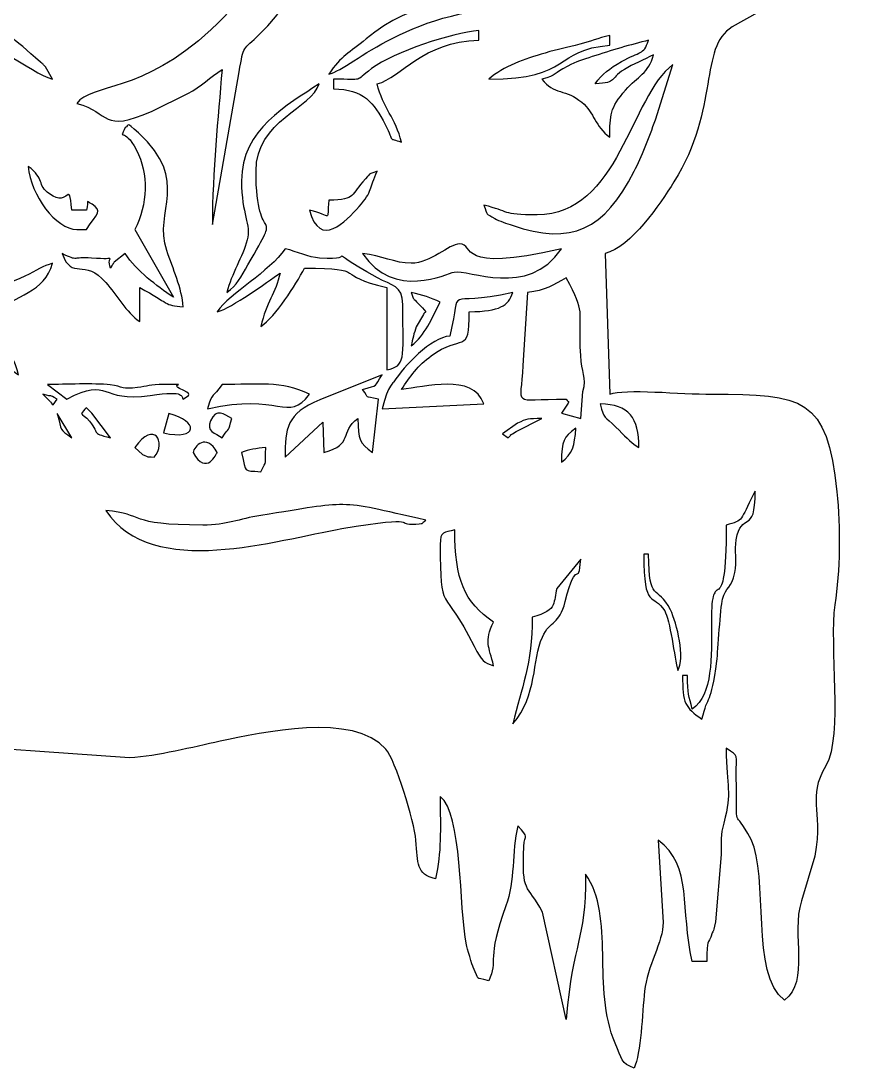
# Model space of a CAD drawing. Header units: centimetres. Extents: x 2 to 128, y -104 to 2.
# Drawn here: x 82.638 to 86.576, y -104.392 to -99.461 of the extents above; entities that cross this region are included whole.
import ezdxf

# ---------------------------------------------------------------- set-up
doc = ezdxf.new("R2010")
doc.units = ezdxf.units.CM
doc.header["$MEASUREMENT"] = 0
doc.layers.add('layer 1', color=7, linetype='Continuous')

msp = doc.modelspace()

# ---------------------------------------------------------------- linework, layer by layer
at = {"layer": 'layer 1', "color": 250}
for points, knots in [([(85.98791, -99.48922), (85.98791, -99.48922), (86.49952, -99.20174), (86.49952, -99.20174), (86.49952, -99.20174), (86.57106, -99.15662), (86.55509, -99.17598), (86.57596, -99.11835), (86.57596, -99.11835), (86.45661, -99.03843), (86.18437, -99.07093), (86.14216, -98.91287), (86.14216, -98.91287), (85.92903, -98.96979), (85.84603, -99.34667), (85.43441, -99.34667), (85.43441, -99.34667), (85.43441, -99.23681), (85.46475, -99.01366), (85.47703, -98.90924), (85.47703, -98.90924), (85.49766, -98.73384), (85.41894, -98.45159), (85.5029, -98.31927), (85.5029, -98.31927), (85.5029, -98.44089), (85.47755, -98.44988), (85.54856, -98.50192), (85.54856, -98.50192), (85.55588, -98.41393), (85.57139, -98.4283), (85.57139, -98.31927), (85.57139, -98.31927), (85.66278, -98.38623), (85.59186, -98.48409), (85.61827, -98.61302), (85.61827, -98.61302), (85.63565, -98.69785), (85.63988, -98.70954), (85.63988, -98.82155), (85.63988, -98.82155), (85.63988, -98.82155), (85.68555, -98.82155), (85.68555, -98.82155), (85.68555, -98.82155), (85.69226, -98.74083), (85.69384, -98.76782), (85.6953, -98.6979), (85.6953, -98.6979), (85.69663, -98.63381), (85.69804, -98.64222), (85.70573, -98.56932), (85.70573, -98.56932), (85.717, -98.4625), (85.7384, -98.39131), (85.7484, -98.31363), (85.7484, -98.31363), (85.75572, -98.25688), (85.74902, -98.21133), (85.75449, -98.1599), (85.75449, -98.1599), (85.76764, -98.03624), (85.85958, -97.94476), (85.83001, -97.81113), (85.83001, -97.81113), (85.7865, -97.61447), (85.2007, -97.24321), (85.00621, -97.10363), (85.00621, -97.10363), (84.83155, -96.9783), (84.98321, -96.94154), (84.55763, -96.6618), (84.55763, -96.6618), (84.32651, -96.50989), (84.42791, -96.479), (84.28698, -96.31601), (84.28698, -96.31601), (84.19817, -96.21328), (84.0493, -96.14976), (83.97322, -96.03616), (83.97322, -96.03616), (84.02595, -95.83869), (84.13304, -95.88828), (84.13304, -95.62521), (84.13304, -95.62521), (84.26351, -95.5626), (84.38987, -95.50368), (84.50392, -95.40247), (84.50392, -95.40247), (84.92888, -95.02534), (84.67725, -94.92573), (85.14093, -94.87497), (85.14093, -94.87497), (85.32171, -94.85517), (85.49983, -94.89461), (85.68555, -94.89461), (85.68555, -94.89461), (85.81194, -94.89461), (85.6465, -94.69381), (85.54881, -94.64316), (85.54881, -94.64316), (85.4211, -94.57696), (85.402, -94.5472), (85.36592, -94.39233), (85.36592, -94.39233), (84.83377, -94.5163), (85.03988, -94.68645), (84.22903, -94.47898), (84.22903, -94.47898), (83.90777, -94.39677), (83.0755, -94.35725), (82.81453, -94.67198), (82.81453, -94.67198), (82.73664, -94.76592), (82.74034, -94.82355), (82.74034, -94.98593), (82.74034, -94.98593), (82.68635, -95.0145), (82.59333, -95.08551), (82.55867, -95.09974), (82.55867, -95.09974), (82.46587, -95.13786), (82.27104, -94.95877), (81.86683, -95.32247), (81.86683, -95.32247), (81.79155, -95.39019), (81.74731, -95.41907), (81.67293, -95.49386), (81.67293, -95.49386), (81.59622, -95.57102), (81.57047, -95.60354), (81.50073, -95.68696), (81.50073, -95.68696), (81.31291, -95.91166), (81.06291, -95.97883), (80.89672, -96.17884), (80.89672, -96.17884), (80.83136, -96.2575), (80.82254, -96.30854), (80.82254, -96.44712), (80.82254, -96.44712), (80.66792, -96.48314), (80.47905, -96.62552), (80.35931, -96.71448), (80.35931, -96.71448), (80.17166, -96.85388), (80.01062, -96.99513), (80.06912, -97.2462), (80.06912, -97.2462), (79.91407, -97.32824), (79.78014, -97.5127), (79.63193, -97.63093), (79.63193, -97.63093), (79.41054, -97.80754), (78.99778, -98.22319), (79.28743, -98.50735), (79.28743, -98.50735), (79.3788, -98.59698), (79.35831, -98.67507), (79.41424, -98.79149), (79.41424, -98.79149), (79.54849, -99.07094), (79.47554, -99.11266), (79.544, -99.25534), (79.544, -99.25534), (79.64705, -99.18633), (79.60253, -99.20296), (79.61648, -99.05384), (79.61648, -99.05384), (79.62343, -98.97955), (79.65157, -98.90073), (79.65816, -98.82155), (79.65816, -98.82155), (79.65816, -98.82155), (79.70381, -98.98136), (79.70381, -98.98136), (79.70381, -98.98136), (79.83835, -98.97017), (79.79124, -98.83635), (79.86364, -98.75305), (79.86364, -98.75305), (79.86364, -98.83637), (79.86072, -98.8984), (79.89015, -98.95485), (79.89015, -98.95485), (79.94825, -99.06627), (79.92223, -98.93074), (79.96918, -99.10414), (79.96918, -99.10414), (79.98365, -99.15757), (79.97555, -99.14606), (79.9951, -99.19237), (79.9951, -99.19237), (80.03323, -99.28265), (80.03091, -99.37044), (80.09194, -99.41516), (80.09194, -99.41516), (80.17013, -99.35788), (80.124, -99.40258), (80.14222, -99.28278), (80.14222, -99.28278), (80.16951, -99.1033), (80.2061, -98.99618), (80.2061, -98.79871), (80.2061, -98.79871), (80.2061, -98.79871), (80.22893, -98.79871), (80.22893, -98.79871), (80.22893, -98.79871), (80.22893, -99.21406), (80.27349, -99.59817), (80.27381, -100.00954), (80.27381, -100.00954), (80.27392, -100.14675), (80.29674, -100.17502), (80.29833, -100.30466), (80.29833, -100.30466), (80.29958, -100.40591), (80.29044, -100.52509), (80.29863, -100.624), (80.29863, -100.624), (80.31067, -100.76951), (80.31315, -101.06747), (80.34308, -101.19598), (80.34308, -101.19598), (80.05808, -101.19598), (79.6401, -101.14377), (79.44667, -101.25847), (79.44667, -101.25847), (78.94917, -101.55349), (79.28448, -102.64767), (79.246, -103.11259), (79.246, -103.11259), (79.18458, -103.8547), (79.25107, -103.54642), (79.30661, -103.94479), (79.30661, -103.94479), (79.31826, -104.02838), (79.33702, -104.14228), (79.33852, -104.20967), (79.33852, -104.20967), (79.33852, -104.20967), (79.38419, -104.20967), (79.38419, -104.20967), (79.38419, -104.20967), (79.3916, -104.12061), (79.40821, -104.102), (79.40765, -103.982), (79.40765, -103.982), (79.40642, -103.71451), (79.47291, -103.5045), (79.47551, -103.38776), (79.47551, -103.38776), (79.47551, -103.38776), (79.49306, -103.41586), (79.49306, -103.41586), (79.49306, -103.41586), (79.54454, -103.50491), (79.53389, -103.56343), (79.61249, -103.61607), (79.61249, -103.61607), (79.65508, -103.52731), (79.62049, -103.43259), (79.66089, -103.32199), (79.66089, -103.32199), (79.66089, -103.32199), (79.74498, -103.11827), (79.74498, -103.11827), (79.74498, -103.11827), (79.7466, -103.12399), (79.74814, -103.13033), (79.74966, -103.13643), (79.74966, -103.13643), (79.74966, -103.13643), (79.77307, -103.36417), (79.77307, -103.36417), (79.77307, -103.36417), (79.77235, -103.76453), (79.82159, -103.65176), (79.87717, -103.92216), (79.87717, -103.92216), (79.90551, -104.06001), (79.85231, -104.0888), (79.95496, -104.16401), (79.95496, -104.16401), (80.02758, -104.02678), (79.97347, -103.98489), (80.03083, -103.85176), (80.03083, -103.85176), (80.15387, -103.56618), (80.04654, -103.23775), (80.18965, -102.93752), (80.18965, -102.93752), (80.1912, -102.93427), (80.19666, -102.93074), (80.19781, -102.92283), (80.19781, -102.92283), (80.19895, -102.91497), (80.20292, -102.91289), (80.2061, -102.90831), (80.2061, -102.90831), (80.2061, -103.00769), (80.19181, -103.00479), (80.19681, -103.07981), (80.19681, -103.07981), (80.20158, -103.15148), (80.21177, -103.20758), (80.22532, -103.25433), (80.22532, -103.25433), (80.25406, -103.35346), (80.26298, -103.49725), (80.36592, -103.52474), (80.36592, -103.52474), (80.39451, -103.40197), (80.37111, -103.32327), (80.39115, -103.20751), (80.39115, -103.20751), (80.40752, -103.11287), (80.46863, -103.1026), (80.47872, -102.95261), (80.47872, -102.95261), (80.48898, -102.80004), (80.48263, -102.78415), (80.56479, -102.69622), (80.56479, -102.69622), (80.61137, -102.64637), (80.68998, -102.58867), (80.77688, -102.58867), (80.77688, -102.58867), (81.17535, -102.58867), (81.11254, -102.96832), (81.17246, -103.10633), (81.17246, -103.10633), (81.24002, -103.26192), (81.25465, -103.58994), (81.26303, -103.75301), (81.26303, -103.75301), (81.26455, -103.78232), (81.27062, -103.82783), (81.27986, -103.86544), (81.27986, -103.86544), (81.30373, -103.96251), (81.33579, -103.98129), (81.34648, -104.0967), (81.34648, -104.0967), (81.35686, -104.20887), (81.37048, -104.26114), (81.37048, -104.36949), (81.37048, -104.36949), (81.37048, -104.36949), (81.41614, -104.36949), (81.41614, -104.36949), (81.41614, -104.36949), (81.41614, -104.22292), (81.43841, -104.182), (81.43987, -104.05076), (81.43987, -104.05076), (81.44155, -103.89957), (81.44052, -103.55221), (81.47834, -103.42712), (81.47834, -103.42712), (81.51567, -103.30366), (81.50747, -103.28874), (81.50747, -103.13662), (81.50747, -103.13662), (81.50747, -103.13662), (81.54471, -103.23697), (81.54471, -103.23697), (81.54471, -103.23697), (81.54869, -103.25309), (81.56438, -103.34181), (81.56539, -103.35027), (81.56539, -103.35027), (81.56539, -103.35027), (81.57596, -103.54758), (81.57596, -103.54758), (81.57596, -103.54758), (81.72465, -103.43864), (81.55092, -103.26041), (81.73578, -103.13662), (81.73578, -103.13662), (81.75512, -103.21961), (81.77954, -103.20645), (81.77789, -103.29332), (81.77789, -103.29332), (81.77679, -103.35217), (81.75861, -103.35999), (81.75861, -103.45625), (81.75861, -103.45625), (81.75861, -103.55762), (81.8271, -103.74794), (81.8271, -103.89005), (81.8271, -103.89005), (81.8271, -103.89005), (81.87277, -103.89005), (81.87277, -103.89005), (81.87277, -103.89005), (81.87512, -103.78407), (81.89682, -103.71334), (81.89518, -103.56999), (81.89518, -103.56999), (81.89321, -103.39708), (81.91733, -103.39966), (81.93546, -103.29063), (81.93546, -103.29063), (81.96155, -103.13358), (81.93668, -102.86264), (82.16957, -102.86264), (82.16957, -102.86264), (82.16957, -102.86264), (83.14942, -102.93075), (83.14942, -102.93075), (83.14942, -102.93075), (83.28277, -102.92428), (83.44688, -102.8802), (83.57573, -102.85328), (83.57573, -102.85328), (83.77166, -102.81235), (84.20591, -102.71468), (84.35663, -102.89019), (84.35663, -102.89019), (84.40084, -102.94167), (84.49086, -103.23011), (84.49823, -103.31938), (84.49823, -103.31938), (84.5073, -103.42939), (84.49921, -103.47776), (84.58966, -103.50191), (84.58966, -103.50191), (84.6196, -103.37339), (84.61249, -103.27127), (84.61249, -103.11378), (84.61249, -103.11378), (84.71711, -103.19045), (84.70122, -103.63321), (84.73553, -103.81266), (84.73553, -103.81266), (84.73694, -103.82009), (84.76628, -103.9159), (84.76728, -103.91789), (84.76728, -103.91789), (84.80056, -103.98325), (84.76934, -103.96228), (84.8408, -103.98137), (84.8408, -103.98137), (84.88786, -103.88328), (84.82684, -103.88484), (84.92209, -103.62886), (84.92209, -103.62886), (84.96626, -103.51015), (84.9485, -103.37647), (84.97778, -103.25077), (84.97778, -103.25077), (85.0343, -103.3158), (85.00943, -103.28513), (85.00666, -103.34847), (85.00666, -103.34847), (84.99664, -103.57691), (85.01855, -103.51768), (85.09503, -103.65864), (85.09503, -103.65864), (85.09503, -103.65864), (85.2061, -104.16401), (85.2061, -104.16401), (85.2061, -104.16401), (85.23894, -103.76936), (85.29741, -103.81604), (85.29741, -103.47909), (85.29741, -103.47909), (85.43807, -103.6815), (85.32532, -104.01591), (85.43682, -104.27575), (85.43682, -104.27575), (85.46931, -104.35146), (85.46363, -104.36984), (85.52573, -104.39233), (85.52573, -104.39233), (85.55825, -104.32454), (85.56416, -104.13438), (85.5749, -104.03054), (85.5749, -104.03054), (85.58678, -103.91581), (85.66272, -103.79505), (85.66272, -103.70739), (85.66272, -103.70739), (85.66272, -103.70739), (85.63988, -103.31927), (85.63988, -103.31927), (85.63988, -103.31927), (85.80195, -103.43801), (85.74304, -103.64683), (85.7997, -103.89005), (85.7997, -103.89005), (85.7997, -103.89005), (85.8682, -103.89005), (85.8682, -103.89005), (85.8682, -103.89005), (85.8682, -103.77557), (85.87313, -103.82003), (85.89392, -103.75595), (85.89392, -103.75595), (85.90058, -103.73543), (85.89483, -103.77154), (85.90989, -103.70342), (85.90989, -103.70342), (85.90989, -103.70342), (85.93606, -103.38712), (85.93606, -103.38712), (85.93606, -103.38712), (85.93548, -103.32576), (85.93286, -103.29439), (85.94782, -103.23847), (85.94782, -103.23847), (85.9893, -103.08349), (85.95952, -103.08006), (85.95952, -102.88547), (85.95952, -102.88547), (86.02333, -102.93223), (86.00558, -102.90305), (86.00706, -103.02058), (86.00706, -103.02058), (86.01066, -103.30672), (85.99087, -103.1464), (86.07648, -103.31646), (86.07648, -103.31646), (86.16238, -103.4871), (86.07253, -103.95476), (86.23349, -104.07269), (86.23349, -104.07269), (86.356, -103.98293), (86.26259, -103.76531), (86.31403, -103.60528), (86.31403, -103.60528), (86.31403, -103.60528), (86.37783, -103.39511), (86.37783, -103.39511), (86.37783, -103.39511), (86.4171, -103.1544), (86.33671, -103.13186), (86.4293, -102.96869), (86.4293, -102.96869), (86.5108, -102.82506), (86.44281, -102.3993), (86.47144, -102.21018), (86.47144, -102.21018), (86.49529, -102.05255), (86.49914, -101.84687), (86.48145, -101.67862), (86.48145, -101.67862), (86.43442, -101.23139), (86.32195, -101.21869), (85.89103, -101.2188), (85.89103, -101.2188), (85.74843, -101.21884), (85.47856, -101.19114), (85.41157, -101.2188), (85.41157, -101.2188), (85.41157, -101.2188), (85.38874, -100.55671), (85.38874, -100.55671), (85.38874, -100.55671), (85.51334, -100.52344), (85.64567, -100.32681), (85.71314, -100.219), (85.71314, -100.219), (85.93265, -99.86828), (85.8279, -99.58616), (85.98791, -99.48922)], [0, 0, 0, 0, 0.006993, 0.006993, 0.006993, 0.006993, 0.013986, 0.013986, 0.013986, 0.013986, 0.020979, 0.020979, 0.020979, 0.020979, 0.027972, 0.027972, 0.027972, 0.027972, 0.034965, 0.034965, 0.034965, 0.034965, 0.041958, 0.041958, 0.041958, 0.041958, 0.048951, 0.048951, 0.048951, 0.048951, 0.0559441, 0.0559441, 0.0559441, 0.0559441, 0.0629371, 0.0629371, 0.0629371, 0.0629371, 0.0699301, 0.0699301, 0.0699301, 0.0699301, 0.0769231, 0.0769231, 0.0769231, 0.0769231, 0.0839161, 0.0839161, 0.0839161, 0.0839161, 0.0909091, 0.0909091, 0.0909091, 0.0909091, 0.0979021, 0.0979021, 0.0979021, 0.0979021, 0.1048951, 0.1048951, 0.1048951, 0.1048951, 0.1118881, 0.1118881, 0.1118881, 0.1118881, 0.1188811, 0.1188811, 0.1188811, 0.1188811, 0.1258741, 0.1258741, 0.1258741, 0.1258741, 0.1328671, 0.1328671, 0.1328671, 0.1328671, 0.1398601, 0.1398601, 0.1398601, 0.1398601, 0.1468531, 0.1468531, 0.1468531, 0.1468531, 0.1538462, 0.1538462, 0.1538462, 0.1538462, 0.1608392, 0.1608392, 0.1608392, 0.1608392, 0.1678322, 0.1678322, 0.1678322, 0.1678322, 0.1748252, 0.1748252, 0.1748252, 0.1748252, 0.1818182, 0.1818182, 0.1818182, 0.1818182, 0.1888112, 0.1888112, 0.1888112, 0.1888112, 0.1958042, 0.1958042, 0.1958042, 0.1958042, 0.2027972, 0.2027972, 0.2027972, 0.2027972, 0.2097902, 0.2097902, 0.2097902, 0.2097902, 0.2167832, 0.2167832, 0.2167832, 0.2167832, 0.2237762, 0.2237762, 0.2237762, 0.2237762, 0.2307692, 0.2307692, 0.2307692, 0.2307692, 0.2377622, 0.2377622, 0.2377622, 0.2377622, 0.2447552, 0.2447552, 0.2447552, 0.2447552, 0.2517483, 0.2517483, 0.2517483, 0.2517483, 0.2587413, 0.2587413, 0.2587413, 0.2587413, 0.2657343, 0.2657343, 0.2657343, 0.2657343, 0.2727273, 0.2727273, 0.2727273, 0.2727273, 0.2797203, 0.2797203, 0.2797203, 0.2797203, 0.2867133, 0.2867133, 0.2867133, 0.2867133, 0.2937063, 0.2937063, 0.2937063, 0.2937063, 0.3006993, 0.3006993, 0.3006993, 0.3006993, 0.3076923, 0.3076923, 0.3076923, 0.3076923, 0.3146853, 0.3146853, 0.3146853, 0.3146853, 0.3216783, 0.3216783, 0.3216783, 0.3216783, 0.3286713, 0.3286713, 0.3286713, 0.3286713, 0.3356643, 0.3356643, 0.3356643, 0.3356643, 0.3426573, 0.3426573, 0.3426573, 0.3426573, 0.3496503, 0.3496503, 0.3496503, 0.3496503, 0.3566434, 0.3566434, 0.3566434, 0.3566434, 0.3636364, 0.3636364, 0.3636364, 0.3636364, 0.3706294, 0.3706294, 0.3706294, 0.3706294, 0.3776224, 0.3776224, 0.3776224, 0.3776224, 0.3846154, 0.3846154, 0.3846154, 0.3846154, 0.3916084, 0.3916084, 0.3916084, 0.3916084, 0.3986014, 0.3986014, 0.3986014, 0.3986014, 0.4055944, 0.4055944, 0.4055944, 0.4055944, 0.4125874, 0.4125874, 0.4125874, 0.4125874, 0.4195804, 0.4195804, 0.4195804, 0.4195804, 0.4265734, 0.4265734, 0.4265734, 0.4265734, 0.4335664, 0.4335664, 0.4335664, 0.4335664, 0.4405594, 0.4405594, 0.4405594, 0.4405594, 0.4475524, 0.4475524, 0.4475524, 0.4475524, 0.4545455, 0.4545455, 0.4545455, 0.4545455, 0.4615385, 0.4615385, 0.4615385, 0.4615385, 0.4685315, 0.4685315, 0.4685315, 0.4685315, 0.4755245, 0.4755245, 0.4755245, 0.4755245, 0.4825175, 0.4825175, 0.4825175, 0.4825175, 0.4895105, 0.4895105, 0.4895105, 0.4895105, 0.4965035, 0.4965035, 0.4965035, 0.4965035, 0.5034965, 0.5034965, 0.5034965, 0.5034965, 0.5104895, 0.5104895, 0.5104895, 0.5104895, 0.5174825, 0.5174825, 0.5174825, 0.5174825, 0.5244755, 0.5244755, 0.5244755, 0.5244755, 0.5314685, 0.5314685, 0.5314685, 0.5314685, 0.5384615, 0.5384615, 0.5384615, 0.5384615, 0.5454545, 0.5454545, 0.5454545, 0.5454545, 0.5524476, 0.5524476, 0.5524476, 0.5524476, 0.5594406, 0.5594406, 0.5594406, 0.5594406, 0.5664336, 0.5664336, 0.5664336, 0.5664336, 0.5734266, 0.5734266, 0.5734266, 0.5734266, 0.5804196, 0.5804196, 0.5804196, 0.5804196, 0.5874126, 0.5874126, 0.5874126, 0.5874126, 0.5944056, 0.5944056, 0.5944056, 0.5944056, 0.6013986, 0.6013986, 0.6013986, 0.6013986, 0.6083916, 0.6083916, 0.6083916, 0.6083916, 0.6153846, 0.6153846, 0.6153846, 0.6153846, 0.6223776, 0.6223776, 0.6223776, 0.6223776, 0.6293706, 0.6293706, 0.6293706, 0.6293706, 0.6363636, 0.6363636, 0.6363636, 0.6363636, 0.6433566, 0.6433566, 0.6433566, 0.6433566, 0.6503497, 0.6503497, 0.6503497, 0.6503497, 0.6573427, 0.6573427, 0.6573427, 0.6573427, 0.6643357, 0.6643357, 0.6643357, 0.6643357, 0.6713287, 0.6713287, 0.6713287, 0.6713287, 0.6783217, 0.6783217, 0.6783217, 0.6783217, 0.6853147, 0.6853147, 0.6853147, 0.6853147, 0.6923077, 0.6923077, 0.6923077, 0.6923077, 0.6993007, 0.6993007, 0.6993007, 0.6993007, 0.7062937, 0.7062937, 0.7062937, 0.7062937, 0.7132867, 0.7132867, 0.7132867, 0.7132867, 0.7202797, 0.7202797, 0.7202797, 0.7202797, 0.7272727, 0.7272727, 0.7272727, 0.7272727, 0.7342657, 0.7342657, 0.7342657, 0.7342657, 0.7412587, 0.7412587, 0.7412587, 0.7412587, 0.7482517, 0.7482517, 0.7482517, 0.7482517, 0.7552448, 0.7552448, 0.7552448, 0.7552448, 0.7622378, 0.7622378, 0.7622378, 0.7622378, 0.7692308, 0.7692308, 0.7692308, 0.7692308, 0.7762238, 0.7762238, 0.7762238, 0.7762238, 0.7832168, 0.7832168, 0.7832168, 0.7832168, 0.7902098, 0.7902098, 0.7902098, 0.7902098, 0.7972028, 0.7972028, 0.7972028, 0.7972028, 0.8041958, 0.8041958, 0.8041958, 0.8041958, 0.8111888, 0.8111888, 0.8111888, 0.8111888, 0.8181818, 0.8181818, 0.8181818, 0.8181818, 0.8251748, 0.8251748, 0.8251748, 0.8251748, 0.8321678, 0.8321678, 0.8321678, 0.8321678, 0.8391608, 0.8391608, 0.8391608, 0.8391608, 0.8461538, 0.8461538, 0.8461538, 0.8461538, 0.8531469, 0.8531469, 0.8531469, 0.8531469, 0.8601399, 0.8601399, 0.8601399, 0.8601399, 0.8671329, 0.8671329, 0.8671329, 0.8671329, 0.8741259, 0.8741259, 0.8741259, 0.8741259, 0.8811189, 0.8811189, 0.8811189, 0.8811189, 0.8881119, 0.8881119, 0.8881119, 0.8881119, 0.8951049, 0.8951049, 0.8951049, 0.8951049, 0.9020979, 0.9020979, 0.9020979, 0.9020979, 0.9090909, 0.9090909, 0.9090909, 0.9090909, 0.9160839, 0.9160839, 0.9160839, 0.9160839, 0.9230769, 0.9230769, 0.9230769, 0.9230769, 0.9300699, 0.9300699, 0.9300699, 0.9300699, 0.9370629, 0.9370629, 0.9370629, 0.9370629, 0.9440559, 0.9440559, 0.9440559, 0.9440559, 0.951049, 0.951049, 0.951049, 0.951049, 0.958042, 0.958042, 0.958042, 0.958042, 0.965035, 0.965035, 0.965035, 0.965035, 0.972028, 0.972028, 0.972028, 0.972028, 0.979021, 0.979021, 0.979021, 0.979021, 0.986014, 0.986014, 0.986014, 0.986014, 1, 1, 1, 1]), ([(83.53403, -99.50109), (83.70106, -99.34618), (83.86304, -99.11453), (83.89926, -98.88458), (83.89926, -98.88458), (84.02923, -98.05977), (83.46018, -97.56133), (82.9381, -97.78643), (82.9381, -97.78643), (82.8425, -97.82766), (82.84388, -97.86393), (82.76317, -97.88547), (82.76317, -97.88547), (82.76317, -97.88547), (82.76317, -97.15488), (82.76317, -97.15488), (82.76317, -97.15488), (82.89306, -97.18956), (82.78934, -97.2109), (82.87733, -97.33753), (82.87733, -97.33753), (82.88807, -97.20842), (82.92299, -97.15935), (82.92299, -96.99507), (82.92299, -96.99507), (82.92299, -96.99507), (82.96866, -96.99507), (82.96866, -96.99507), (82.96866, -96.99507), (82.96866, -97.23371), (82.97559, -97.1385), (83.00384, -97.18819), (83.00384, -97.18819), (83.00384, -97.18819), (83.05401, -97.32068), (83.05401, -97.32068), (83.05401, -97.32068), (83.05485, -97.31755), (83.05678, -97.3325), (83.05998, -97.33753), (83.05998, -97.33753), (83.1375, -97.00477), (83.07752, -97.0232), (83.05998, -96.81241), (83.05998, -96.81241), (83.14187, -96.81923), (83.13979, -96.81972), (83.16658, -96.88847), (83.16658, -96.88847), (83.25378, -97.1123), (83.08679, -97.18379), (83.26546, -97.31469), (83.26546, -97.31469), (83.26546, -97.19313), (83.28605, -97.18699), (83.28829, -97.08639), (83.28829, -97.08639), (83.36179, -97.14024), (83.31781, -97.07814), (83.34227, -97.19223), (83.34227, -97.19223), (83.37425, -97.34144), (83.32576, -97.34486), (83.38845, -97.48852), (83.38845, -97.48852), (83.39057, -97.49337), (83.39361, -97.49947), (83.39572, -97.50407), (83.39572, -97.50407), (83.39783, -97.50866), (83.40114, -97.51545), (83.40307, -97.51955), (83.40307, -97.51955), (83.40307, -97.51955), (83.42528, -97.56584), (83.42528, -97.56584), (83.42528, -97.56584), (83.52241, -97.1489), (83.49183, -97.46686), (83.5422, -97.22614), (83.5422, -97.22614), (83.5422, -97.22614), (83.59908, -97.05471), (83.59908, -97.05471), (83.59908, -97.05471), (83.64139, -96.97002), (83.63076, -96.99706), (83.63076, -96.88091), (83.63076, -96.88091), (83.67905, -96.91325), (83.71171, -96.93174), (83.7097, -96.99129), (83.7097, -96.99129), (83.70685, -97.07568), (83.66767, -97.06149), (83.64409, -97.12224), (83.64409, -97.12224), (83.64409, -97.12224), (83.56225, -97.45169), (83.56225, -97.45169), (83.56225, -97.45169), (83.65287, -97.47588), (83.66638, -97.53609), (83.74491, -97.58867), (83.74491, -97.58867), (83.74491, -97.58867), (83.74491, -96.99507), (83.74491, -96.99507), (83.74491, -96.99507), (83.74491, -96.99507), (83.8134, -96.99507), (83.8134, -96.99507), (83.8134, -96.99507), (83.8134, -97.17813), (83.81383, -97.36113), (83.81225, -97.54417), (83.81225, -97.54417), (83.81085, -97.70493), (83.79842, -97.66273), (83.87132, -97.75907), (83.87132, -97.75907), (84.24668, -98.25518), (84.18731, -99.11263), (83.76181, -99.52338), (83.76181, -99.52338), (83.6811, -99.6013), (83.68803, -99.56947), (83.6654, -99.70095), (83.6654, -99.70095), (83.6654, -99.70095), (83.53944, -100.41972), (83.53944, -100.41972), (83.53944, -100.41972), (83.53944, -100.16839), (83.56592, -99.9196), (83.58509, -99.68913), (83.58509, -99.68913), (83.5296, -99.72629), (83.48657, -99.76925), (83.424, -99.80201), (83.424, -99.80201), (83.424, -99.80201), (83.2563, -99.88559), (83.2563, -99.88559), (83.2563, -99.88559), (83.01261, -99.99119), (83.06431, -99.89277), (82.90016, -99.84895), (82.90016, -99.84895), (82.96919, -99.75474), (83.20473, -99.80648), (83.53403, -99.50109)], [0, 0, 0, 0, 0.025641, 0.025641, 0.025641, 0.025641, 0.0512821, 0.0512821, 0.0512821, 0.0512821, 0.0769231, 0.0769231, 0.0769231, 0.0769231, 0.1025641, 0.1025641, 0.1025641, 0.1025641, 0.1282051, 0.1282051, 0.1282051, 0.1282051, 0.1538462, 0.1538462, 0.1538462, 0.1538462, 0.1794872, 0.1794872, 0.1794872, 0.1794872, 0.2051282, 0.2051282, 0.2051282, 0.2051282, 0.2307692, 0.2307692, 0.2307692, 0.2307692, 0.2564103, 0.2564103, 0.2564103, 0.2564103, 0.2820513, 0.2820513, 0.2820513, 0.2820513, 0.3076923, 0.3076923, 0.3076923, 0.3076923, 0.3333333, 0.3333333, 0.3333333, 0.3333333, 0.3589744, 0.3589744, 0.3589744, 0.3589744, 0.3846154, 0.3846154, 0.3846154, 0.3846154, 0.4102564, 0.4102564, 0.4102564, 0.4102564, 0.4358974, 0.4358974, 0.4358974, 0.4358974, 0.4615385, 0.4615385, 0.4615385, 0.4615385, 0.4871795, 0.4871795, 0.4871795, 0.4871795, 0.5128205, 0.5128205, 0.5128205, 0.5128205, 0.5384615, 0.5384615, 0.5384615, 0.5384615, 0.5641026, 0.5641026, 0.5641026, 0.5641026, 0.5897436, 0.5897436, 0.5897436, 0.5897436, 0.6153846, 0.6153846, 0.6153846, 0.6153846, 0.6410256, 0.6410256, 0.6410256, 0.6410256, 0.6666667, 0.6666667, 0.6666667, 0.6666667, 0.6923077, 0.6923077, 0.6923077, 0.6923077, 0.7179487, 0.7179487, 0.7179487, 0.7179487, 0.7435897, 0.7435897, 0.7435897, 0.7435897, 0.7692308, 0.7692308, 0.7692308, 0.7692308, 0.7948718, 0.7948718, 0.7948718, 0.7948718, 0.8205128, 0.8205128, 0.8205128, 0.8205128, 0.8461538, 0.8461538, 0.8461538, 0.8461538, 0.8717949, 0.8717949, 0.8717949, 0.8717949, 0.8974359, 0.8974359, 0.8974359, 0.8974359, 0.9230769, 0.9230769, 0.9230769, 0.9230769, 0.9487179, 0.9487179, 0.9487179, 0.9487179, 1, 1, 1, 1]), ([(82.3909, -99.42213), (82.56415, -99.5032), (82.60024, -99.54008), (82.72901, -99.65481), (82.72901, -99.65481), (82.73253, -99.65795), (82.73821, -99.66183), (82.74153, -99.66511), (82.74153, -99.66511), (82.74483, -99.66837), (82.75022, -99.67295), (82.75318, -99.67628), (82.75318, -99.67628), (82.75318, -99.67628), (82.78601, -99.73479), (82.78601, -99.73479), (82.78601, -99.73479), (82.67286, -99.70457), (82.53558, -99.54229), (82.05095, -99.41962), (82.05095, -99.41962), (81.83451, -99.36484), (81.83973, -99.4218), (81.80428, -99.32383), (81.80428, -99.32383), (81.86644, -99.25373), (82.32065, -99.38927), (82.3909, -99.42213)], [0, 0, 0, 0, 0.125, 0.125, 0.125, 0.125, 0.25, 0.25, 0.25, 0.25, 0.375, 0.375, 0.375, 0.375, 0.5, 0.5, 0.5, 0.5, 0.625, 0.625, 0.625, 0.625, 0.75, 0.75, 0.75, 0.75, 1, 1, 1, 1]), ([(84.2637, -99.54582), (84.48485, -99.3604), (84.71642, -99.34667), (85.04628, -99.34667), (85.04628, -99.34667), (85.04628, -99.34667), (85.04628, -99.39232), (85.04628, -99.39232), (85.04628, -99.39232), (84.45724, -99.39232), (84.21031, -99.67913), (84.08737, -99.71196), (84.08737, -99.71196), (84.14749, -99.62219), (84.18352, -99.61305), (84.2637, -99.54582)], [0, 0, 0, 0, 0.2, 0.2, 0.2, 0.2, 0.4, 0.4, 0.4, 0.4, 0.6, 0.6, 0.6, 0.6, 1, 1, 1, 1]), ([(84.11021, -99.78045), (84.11021, -99.78045), (84.11021, -99.73479), (84.11021, -99.73479), (84.11021, -99.73479), (84.26294, -99.73479), (84.20123, -99.75073), (84.28925, -99.68552), (84.28925, -99.68552), (84.39577, -99.60662), (84.66714, -99.51713), (84.79514, -99.50648), (84.79514, -99.50648), (84.79514, -99.50648), (84.79514, -99.55214), (84.79514, -99.55214), (84.79514, -99.55214), (84.52732, -99.5581), (84.43075, -99.7269), (84.31568, -99.75763), (84.31568, -99.75763), (84.34155, -99.86865), (84.40397, -99.92055), (84.42984, -100.03159), (84.42984, -100.03159), (84.362, -100.00704), (84.40012, -100.03993), (84.35336, -99.94826), (84.35336, -99.94826), (84.30065, -99.84495), (84.25066, -99.78358), (84.11021, -99.78045)], [0, 0, 0, 0, 0.1111111, 0.1111111, 0.1111111, 0.1111111, 0.2222222, 0.2222222, 0.2222222, 0.2222222, 0.3333333, 0.3333333, 0.3333333, 0.3333333, 0.4444444, 0.4444444, 0.4444444, 0.4444444, 0.5555556, 0.5555556, 0.5555556, 0.5555556, 0.6666667, 0.6666667, 0.6666667, 0.6666667, 0.7777778, 0.7777778, 0.7777778, 0.7777778, 1, 1, 1, 1]), ([(85.27033, -99.57071), (85.31559, -99.55852), (85.35722, -99.54198), (85.41157, -99.52931), (85.41157, -99.52931), (85.41157, -99.52931), (85.41157, -99.57497), (85.41157, -99.57497), (85.41157, -99.57497), (85.14396, -99.59725), (85.23724, -99.73479), (84.8408, -99.73479), (84.8408, -99.73479), (84.91145, -99.67338), (85.00851, -99.64095), (85.10612, -99.61199), (85.10612, -99.61199), (85.16981, -99.59309), (85.20723, -99.58771), (85.27033, -99.57071)], [0, 0, 0, 0, 0.1666667, 0.1666667, 0.1666667, 0.1666667, 0.3333333, 0.3333333, 0.3333333, 0.3333333, 0.5, 0.5, 0.5, 0.5, 0.6666667, 0.6666667, 0.6666667, 0.6666667, 1, 1, 1, 1]), ([(85.41157, -100.00876), (85.33983, -99.9562), (85.34001, -99.89424), (85.27979, -99.84375), (85.27979, -99.84375), (85.20651, -99.78232), (85.14559, -99.80801), (85.09194, -99.73479), (85.09194, -99.73479), (85.16606, -99.715), (85.14139, -99.71017), (85.21313, -99.67333), (85.21313, -99.67333), (85.25444, -99.65212), (85.28154, -99.64442), (85.32851, -99.62889), (85.32851, -99.62889), (85.41559, -99.60009), (85.51259, -99.57115), (85.59422, -99.55214), (85.59422, -99.55214), (85.56749, -99.62598), (85.55731, -99.5991), (85.46622, -99.65245), (85.46622, -99.65245), (85.40934, -99.68577), (85.37564, -99.70899), (85.34308, -99.75763), (85.34308, -99.75763), (85.45247, -99.74852), (85.40259, -99.73805), (85.48016, -99.68923), (85.48016, -99.68923), (85.51907, -99.66474), (85.57445, -99.64317), (85.61706, -99.62063), (85.61706, -99.62063), (85.59347, -99.70896), (85.54335, -99.71991), (85.48585, -99.78625), (85.48585, -99.78625), (85.41146, -99.87208), (85.41157, -99.90354), (85.41157, -100.00876)], [0, 0, 0, 0, 0.0833333, 0.0833333, 0.0833333, 0.0833333, 0.1666667, 0.1666667, 0.1666667, 0.1666667, 0.25, 0.25, 0.25, 0.25, 0.3333333, 0.3333333, 0.3333333, 0.3333333, 0.4166667, 0.4166667, 0.4166667, 0.4166667, 0.5, 0.5, 0.5, 0.5, 0.5833333, 0.5833333, 0.5833333, 0.5833333, 0.6666667, 0.6666667, 0.6666667, 0.6666667, 0.75, 0.75, 0.75, 0.75, 0.8333333, 0.8333333, 0.8333333, 0.8333333, 1, 1, 1, 1]), ([(84.81797, -100.3284), (84.94368, -100.35768), (84.89679, -100.37406), (85.06911, -100.37406), (85.06911, -100.37406), (85.45419, -100.37406), (85.51003, -99.81161), (85.70838, -99.6663), (85.70838, -99.6663), (85.70838, -99.6663), (85.62604, -99.92642), (85.62604, -99.92642), (85.62604, -99.92642), (85.59645, -100.01245), (85.56157, -100.09954), (85.52625, -100.1691), (85.52625, -100.1691), (85.38636, -100.44453), (85.23072, -100.51989), (84.95157, -100.4231), (84.95157, -100.4231), (84.92874, -100.41519), (84.88824, -100.40264), (84.86921, -100.39132), (84.86921, -100.39132), (84.82619, -100.36574), (84.83604, -100.37831), (84.81797, -100.3284)], [0, 0, 0, 0, 0.125, 0.125, 0.125, 0.125, 0.25, 0.25, 0.25, 0.25, 0.375, 0.375, 0.375, 0.375, 0.5, 0.5, 0.5, 0.5, 0.625, 0.625, 0.625, 0.625, 0.75, 0.75, 0.75, 0.75, 1, 1, 1, 1]), ([(83.67641, -100.21424), (83.67641, -99.96961), (83.89406, -99.85649), (84.04172, -99.75763), (84.04172, -99.75763), (84.01229, -99.86783), (83.74491, -99.93073), (83.74491, -100.16859), (83.74491, -100.16859), (83.74491, -100.55003), (83.87897, -100.31064), (83.70672, -100.60984), (83.70672, -100.60984), (83.67384, -100.66695), (83.65456, -100.70518), (83.60793, -100.73936), (83.60793, -100.73936), (83.62861, -100.65053), (83.68204, -100.57282), (83.7034, -100.49245), (83.7034, -100.49245), (83.72301, -100.41866), (83.67641, -100.37297), (83.67641, -100.21424)], [0, 0, 0, 0, 0.1428571, 0.1428571, 0.1428571, 0.1428571, 0.2857143, 0.2857143, 0.2857143, 0.2857143, 0.4285714, 0.4285714, 0.4285714, 0.4285714, 0.5714286, 0.5714286, 0.5714286, 0.5714286, 0.7142857, 0.7142857, 0.7142857, 0.7142857, 1, 1, 1, 1]), ([(83.17413, -100.44255), (83.23541, -100.32674), (83.23856, -100.17903), (83.18176, -100.06909), (83.18176, -100.06909), (83.12049, -99.9505), (83.09786, -100.03229), (83.12848, -99.9631), (83.12848, -99.9631), (83.14956, -99.95377), (83.12636, -99.92907), (83.19114, -99.9884), (83.19114, -99.9884), (83.44186, -100.21802), (83.25979, -100.35357), (83.32438, -100.54194), (83.32438, -100.54194), (83.35389, -100.62799), (83.39507, -100.71927), (83.40244, -100.80785), (83.40244, -100.80785), (83.30946, -100.80011), (83.34018, -100.79231), (83.19697, -100.71652), (83.19697, -100.71652), (83.19697, -100.71652), (83.19697, -100.87634), (83.19697, -100.87634), (83.19697, -100.87634), (83.1329, -100.83344), (83.08914, -100.75178), (83.03808, -100.69275), (83.03808, -100.69275), (82.93571, -100.57437), (82.87837, -100.68572), (82.83167, -100.55671), (82.83167, -100.55671), (82.91269, -100.59559), (82.87464, -100.57016), (82.97032, -100.57787), (82.97032, -100.57787), (83.10913, -100.58907), (83.03305, -100.55849), (83.05998, -100.6252), (83.05998, -100.6252), (83.06317, -100.6206), (83.06607, -100.61318), (83.06809, -100.61048), (83.06809, -100.61048), (83.07007, -100.60783), (83.07458, -100.59961), (83.07706, -100.59662), (83.07706, -100.59662), (83.07706, -100.59662), (83.12848, -100.55671), (83.12848, -100.55671), (83.12848, -100.55671), (83.18471, -100.64068), (83.27362, -100.7065), (83.35678, -100.76219), (83.35678, -100.76219), (83.35678, -100.76219), (83.17413, -100.44255), (83.17413, -100.44255)], [0, 0, 0, 0, 0.0588235, 0.0588235, 0.0588235, 0.0588235, 0.1176471, 0.1176471, 0.1176471, 0.1176471, 0.1764706, 0.1764706, 0.1764706, 0.1764706, 0.2352941, 0.2352941, 0.2352941, 0.2352941, 0.2941176, 0.2941176, 0.2941176, 0.2941176, 0.3529412, 0.3529412, 0.3529412, 0.3529412, 0.4117647, 0.4117647, 0.4117647, 0.4117647, 0.4705882, 0.4705882, 0.4705882, 0.4705882, 0.5294118, 0.5294118, 0.5294118, 0.5294118, 0.5882353, 0.5882353, 0.5882353, 0.5882353, 0.6470588, 0.6470588, 0.6470588, 0.6470588, 0.7058824, 0.7058824, 0.7058824, 0.7058824, 0.7647059, 0.7647059, 0.7647059, 0.7647059, 0.8235294, 0.8235294, 0.8235294, 0.8235294, 0.8823529, 0.8823529, 0.8823529, 0.8823529, 1, 1, 1, 1]), ([(82.87733, -100.35123), (82.87733, -100.35123), (82.94582, -100.35123), (82.94582, -100.35123), (82.94582, -100.35123), (82.96118, -100.30493), (82.93386, -100.30099), (82.97241, -100.32451), (82.97241, -100.32451), (83.02215, -100.35486), (82.99852, -100.36673), (82.94582, -100.44255), (82.94582, -100.44255), (82.94582, -100.44255), (82.90016, -100.44255), (82.90016, -100.44255), (82.90016, -100.44255), (82.80266, -100.44255), (82.68315, -100.28152), (82.67185, -100.14575), (82.67185, -100.14575), (82.75296, -100.20518), (82.71171, -100.23234), (82.77186, -100.27575), (82.77186, -100.27575), (82.86868, -100.34563), (82.86043, -100.19683), (82.87733, -100.35123)], [0, 0, 0, 0, 0.125, 0.125, 0.125, 0.125, 0.25, 0.25, 0.25, 0.25, 0.375, 0.375, 0.375, 0.375, 0.5, 0.5, 0.5, 0.5, 0.625, 0.625, 0.625, 0.625, 0.75, 0.75, 0.75, 0.75, 1, 1, 1, 1]), ([(83.99605, -100.35123), (84.10932, -100.37762), (84.07559, -100.41338), (84.08737, -100.30556), (84.08737, -100.30556), (84.22334, -100.30254), (84.18576, -100.28112), (84.26047, -100.20469), (84.26047, -100.20469), (84.2953, -100.16908), (84.26477, -100.18702), (84.31568, -100.16859), (84.31568, -100.16859), (84.27761, -100.24792), (84.29554, -100.26349), (84.23066, -100.3347), (84.23066, -100.3347), (84.16716, -100.40438), (84.04574, -100.53735), (83.99605, -100.35123)], [0, 0, 0, 0, 0.1666667, 0.1666667, 0.1666667, 0.1666667, 0.3333333, 0.3333333, 0.3333333, 0.3333333, 0.5, 0.5, 0.5, 0.5, 0.6666667, 0.6666667, 0.6666667, 0.6666667, 1, 1, 1, 1]), ([(83.56225, -100.83068), (83.62226, -100.74108), (83.8079, -100.64438), (83.8819, -100.53387), (83.8819, -100.53387), (83.9407, -100.54758), (83.9903, -100.57408), (84.04465, -100.57798), (84.04465, -100.57798), (84.25709, -100.59326), (84.02218, -100.50709), (84.31638, -100.67017), (84.31638, -100.67017), (84.38537, -100.70842), (84.43505, -100.70596), (84.43582, -100.79581), (84.43582, -100.79581), (84.43818, -101.067), (84.44997, -101.08099), (84.36135, -101.10465), (84.36135, -101.10465), (84.36135, -101.10465), (84.36135, -100.71652), (84.36135, -100.71652), (84.36135, -100.71652), (84.1022, -100.65615), (84.28182, -100.6252), (83.97322, -100.6252), (83.97322, -100.6252), (83.93062, -100.70571), (83.83776, -100.85229), (83.76774, -100.89918), (83.76774, -100.89918), (83.79388, -100.78695), (83.83708, -100.74237), (83.85906, -100.64803), (83.85906, -100.64803), (83.79275, -100.69244), (83.63276, -100.81186), (83.56225, -100.83068)], [0, 0, 0, 0, 0.0909091, 0.0909091, 0.0909091, 0.0909091, 0.1818182, 0.1818182, 0.1818182, 0.1818182, 0.2727273, 0.2727273, 0.2727273, 0.2727273, 0.3636364, 0.3636364, 0.3636364, 0.3636364, 0.4545455, 0.4545455, 0.4545455, 0.4545455, 0.5454545, 0.5454545, 0.5454545, 0.5454545, 0.6363636, 0.6363636, 0.6363636, 0.6363636, 0.7272727, 0.7272727, 0.7272727, 0.7272727, 0.8181818, 0.8181818, 0.8181818, 0.8181818, 1, 1, 1, 1]), ([(84.24719, -100.55671), (84.33356, -100.56389), (84.39961, -100.60237), (84.4755, -100.60237), (84.4755, -100.60237), (84.56768, -100.60237), (84.654, -100.51105), (84.70382, -100.51105), (84.70382, -100.51105), (84.77874, -100.51105), (84.67999, -100.65113), (85.18326, -100.53387), (85.18326, -100.53387), (85.02512, -100.77004), (84.74409, -100.62776), (84.67756, -100.64358), (84.67756, -100.64358), (84.64567, -100.65116), (84.39436, -100.77647), (84.24719, -100.55671)], [0, 0, 0, 0, 0.1666667, 0.1666667, 0.1666667, 0.1666667, 0.3333333, 0.3333333, 0.3333333, 0.3333333, 0.5, 0.5, 0.5, 0.5, 0.6666667, 0.6666667, 0.6666667, 0.6666667, 1, 1, 1, 1]), ([(82.35221, -100.76219), (82.67005, -100.68814), (82.69778, -100.62593), (82.78601, -100.60237), (82.78601, -100.60237), (82.76716, -100.67298), (82.72673, -100.70649), (82.67205, -100.73956), (82.67205, -100.73956), (82.62078, -100.77059), (82.56425, -100.8016), (82.4892, -100.80785), (82.4892, -100.80785), (82.54113, -101.03075), (82.59556, -100.99601), (82.62619, -101.12748), (82.62619, -101.12748), (82.44931, -101.00905), (82.42045, -100.90438), (82.35221, -100.76219)], [0, 0, 0, 0, 0.1666667, 0.1666667, 0.1666667, 0.1666667, 0.3333333, 0.3333333, 0.3333333, 0.3333333, 0.5, 0.5, 0.5, 0.5, 0.6666667, 0.6666667, 0.6666667, 0.6666667, 1, 1, 1, 1]), ([(84.65815, -100.94483), (84.7188, -100.68451), (84.61803, -100.81785), (84.95496, -100.73936), (84.95496, -100.73936), (84.93165, -100.80375), (84.89585, -100.82742), (84.74948, -100.83068), (84.74948, -100.83068), (84.74948, -101.0386), (84.71559, -100.92965), (84.56911, -101.03844), (84.56911, -101.03844), (84.5094, -101.08278), (84.46993, -101.1361), (84.42984, -101.19598), (84.42984, -101.19598), (84.54091, -101.18673), (84.76449, -101.11673), (84.81797, -101.26447), (84.81797, -101.26447), (84.81797, -101.26447), (84.33852, -101.2873), (84.33852, -101.2873), (84.33852, -101.2873), (84.3696, -101.17091), (84.39371, -101.16253), (84.39473, -101.16086), (84.39473, -101.16086), (84.44029, -101.08502), (84.57043, -100.95214), (84.65815, -100.94483)], [0, 0, 0, 0, 0.1111111, 0.1111111, 0.1111111, 0.1111111, 0.2222222, 0.2222222, 0.2222222, 0.2222222, 0.3333333, 0.3333333, 0.3333333, 0.3333333, 0.4444444, 0.4444444, 0.4444444, 0.4444444, 0.5555556, 0.5555556, 0.5555556, 0.5555556, 0.6666667, 0.6666667, 0.6666667, 0.6666667, 0.7777778, 0.7777778, 0.7777778, 0.7777778, 1, 1, 1, 1]), ([(85.00094, -101.08319), (85.00094, -101.08319), (85.02345, -100.73936), (85.02345, -100.73936), (85.02345, -100.73936), (85.10849, -100.73228), (85.14426, -100.70358), (85.2061, -100.67087), (85.2061, -100.67087), (85.30046, -100.84922), (85.26239, -100.79704), (85.2741, -101.03704), (85.2741, -101.03704), (85.27798, -101.11668), (85.30407, -101.13742), (85.28467, -101.20591), (85.28467, -101.20591), (85.28467, -101.20591), (85.27459, -101.33296), (85.27459, -101.33296), (85.27459, -101.33296), (85.27459, -101.33296), (85.18415, -101.30734), (85.18415, -101.30734), (85.18415, -101.30734), (85.23227, -101.23694), (85.21561, -101.26315), (85.2061, -101.24164), (85.2061, -101.24164), (84.93864, -101.24164), (84.995, -101.28518), (85.00094, -101.08319)], [0, 0, 0, 0, 0.1111111, 0.1111111, 0.1111111, 0.1111111, 0.2222222, 0.2222222, 0.2222222, 0.2222222, 0.3333333, 0.3333333, 0.3333333, 0.3333333, 0.4444444, 0.4444444, 0.4444444, 0.4444444, 0.5555556, 0.5555556, 0.5555556, 0.5555556, 0.6666667, 0.6666667, 0.6666667, 0.6666667, 0.7777778, 0.7777778, 0.7777778, 0.7777778, 1, 1, 1, 1]), ([(84.53319, -100.8427), (84.53449, -100.8353), (84.54046, -100.83475), (84.544, -100.83068), (84.544, -100.83068), (84.5237, -100.80298), (84.50675, -100.79106), (84.50034, -100.78301), (84.50034, -100.78301), (84.48062, -100.7583), (84.49146, -100.78344), (84.4755, -100.73936), (84.4755, -100.73936), (84.53085, -100.75226), (84.56711, -100.76325), (84.61249, -100.78502), (84.61249, -100.78502), (84.57258, -100.86044), (84.54213, -100.94168), (84.4755, -100.9905), (84.4755, -100.9905), (84.48309, -100.95793), (84.48799, -100.93176), (84.5, -100.90084), (84.5, -100.90084), (84.5, -100.90084), (84.53319, -100.8427), (84.53319, -100.8427)], [0, 0, 0, 0, 0.125, 0.125, 0.125, 0.125, 0.25, 0.25, 0.25, 0.25, 0.375, 0.375, 0.375, 0.375, 0.5, 0.5, 0.5, 0.5, 0.625, 0.625, 0.625, 0.625, 0.75, 0.75, 0.75, 0.75, 1, 1, 1, 1]), ([(83.38412, -101.19147), (83.449, -101.22256), (83.43235, -101.22027), (83.40244, -101.24164), (83.40244, -101.24164), (83.38949, -101.23342), (83.41886, -101.19801), (83.24702, -101.22426), (83.24702, -101.22426), (83.005, -101.26122), (83.06145, -101.13213), (82.8545, -101.24164), (82.8545, -101.24164), (82.8545, -101.24164), (82.76317, -101.17315), (82.76317, -101.17315), (82.76317, -101.17315), (82.84807, -101.17315), (82.97908, -101.1654), (83.05857, -101.17508), (83.05857, -101.17508), (83.11955, -101.18251), (83.11418, -101.19793), (83.18697, -101.18769), (83.18697, -101.18769), (83.23438, -101.18101), (83.24236, -101.17315), (83.31112, -101.17315), (83.31112, -101.17315), (83.44027, -101.17315), (83.33759, -101.16917), (83.38412, -101.19147)], [0, 0, 0, 0, 0.1111111, 0.1111111, 0.1111111, 0.1111111, 0.2222222, 0.2222222, 0.2222222, 0.2222222, 0.3333333, 0.3333333, 0.3333333, 0.3333333, 0.4444444, 0.4444444, 0.4444444, 0.4444444, 0.5555556, 0.5555556, 0.5555556, 0.5555556, 0.6666667, 0.6666667, 0.6666667, 0.6666667, 0.7777778, 0.7777778, 0.7777778, 0.7777778, 1, 1, 1, 1]), ([(84.04475, -101.24468), (84.04475, -101.24468), (84.33852, -101.12748), (84.33852, -101.12748), (84.33852, -101.12748), (84.29846, -101.18729), (84.32696, -101.17467), (84.24719, -101.19598), (84.24719, -101.19598), (84.28279, -101.24458), (84.24894, -101.22566), (84.32131, -101.2421), (84.32131, -101.2421), (84.32131, -101.2421), (84.29286, -101.49278), (84.29286, -101.49278), (84.29286, -101.49278), (84.23249, -101.44856), (84.22664, -101.4357), (84.22436, -101.33296), (84.22436, -101.33296), (84.13667, -101.39721), (84.20806, -101.45446), (84.06454, -101.49278), (84.06454, -101.49278), (84.06454, -101.49278), (84.05992, -101.35105), (84.05992, -101.35105), (84.05992, -101.35105), (84.05992, -101.35105), (83.8819, -101.51561), (83.8819, -101.51561), (83.8819, -101.51561), (83.8819, -101.37907), (83.88771, -101.31189), (84.04475, -101.24468)], [0, 0, 0, 0, 0.1, 0.1, 0.1, 0.1, 0.2, 0.2, 0.2, 0.2, 0.3, 0.3, 0.3, 0.3, 0.4, 0.4, 0.4, 0.4, 0.5, 0.5, 0.5, 0.5, 0.6, 0.6, 0.6, 0.6, 0.7, 0.7, 0.7, 0.7, 0.8, 0.8, 0.8, 0.8, 1, 1, 1, 1]), ([(83.5166, -101.2873), (83.5389, -101.20378), (83.54069, -101.23946), (83.58509, -101.17315), (83.58509, -101.17315), (83.75318, -101.17315), (83.86297, -101.15494), (83.99605, -101.2188), (83.99605, -101.2188), (83.89533, -101.35627), (83.85628, -101.20816), (83.5166, -101.2873)], [0, 0, 0, 0, 0.25, 0.25, 0.25, 0.25, 0.5, 0.5, 0.5, 0.5, 1, 1, 1, 1]), ([(82.74034, -101.2188), (82.80077, -101.23483), (82.75912, -101.21699), (82.80884, -101.24164), (82.80884, -101.24164), (82.80884, -101.24164), (82.78981, -101.26827), (82.78981, -101.26827), (82.78981, -101.26827), (82.78222, -101.26826), (82.77611, -101.24923), (82.77462, -101.2531), (82.77462, -101.2531), (82.77462, -101.2531), (82.75172, -101.23018), (82.75172, -101.23018), (82.75172, -101.23018), (82.7499, -101.22837), (82.74341, -101.22321), (82.74034, -101.2188)], [0, 0, 0, 0, 0.1666667, 0.1666667, 0.1666667, 0.1666667, 0.3333333, 0.3333333, 0.3333333, 0.3333333, 0.5, 0.5, 0.5, 0.5, 0.6666667, 0.6666667, 0.6666667, 0.6666667, 1, 1, 1, 1]), ([(82.92299, -101.31014), (82.95473, -101.27078), (82.93708, -101.27861), (82.9711, -101.30769), (82.9711, -101.30769), (82.9711, -101.30769), (83.05998, -101.42429), (83.05998, -101.42429), (83.05998, -101.42429), (82.95507, -101.39627), (83.02204, -101.41256), (82.94739, -101.3314), (82.94739, -101.3314), (82.94355, -101.32721), (82.9261, -101.31707), (82.92299, -101.31014)], [0, 0, 0, 0, 0.2, 0.2, 0.2, 0.2, 0.4, 0.4, 0.4, 0.4, 0.6, 0.6, 0.6, 0.6, 1, 1, 1, 1]), ([(83.53004, -101.34454), (83.55934, -101.27943), (83.59287, -101.31478), (83.63076, -101.33296), (83.63076, -101.33296), (83.61272, -101.4005), (83.62146, -101.36998), (83.58509, -101.42429), (83.58509, -101.42429), (83.55252, -101.40248), (83.50904, -101.39121), (83.53004, -101.34454)], [0, 0, 0, 0, 0.25, 0.25, 0.25, 0.25, 0.5, 0.5, 0.5, 0.5, 1, 1, 1, 1]), ([(85.36592, -101.26447), (85.50154, -101.2675), (85.54856, -101.32995), (85.54856, -101.46995), (85.54856, -101.46995), (85.49929, -101.43696), (85.48427, -101.41695), (85.43976, -101.37327), (85.43976, -101.37327), (85.38509, -101.3196), (85.38606, -101.33991), (85.36592, -101.26447)], [0, 0, 0, 0, 0.25, 0.25, 0.25, 0.25, 0.5, 0.5, 0.5, 0.5, 1, 1, 1, 1]), ([(82.80884, -101.31014), (82.80884, -101.31014), (82.87733, -101.42429), (82.87733, -101.42429), (82.87733, -101.42429), (82.81848, -101.38116), (82.83062, -101.39479), (82.80884, -101.31014)], [0, 0, 0, 0, 0.3333333, 0.3333333, 0.3333333, 0.3333333, 1, 1, 1, 1]), ([(83.17413, -101.46995), (83.26615, -101.33753), (83.32333, -101.44633), (83.26546, -101.51561), (83.26546, -101.51561), (83.21965, -101.5106), (83.24847, -101.51967), (83.21014, -101.50244), (83.21014, -101.50244), (83.21014, -101.50244), (83.17413, -101.46995), (83.17413, -101.46995)], [0, 0, 0, 0, 0.25, 0.25, 0.25, 0.25, 0.5, 0.5, 0.5, 0.5, 1, 1, 1, 1]), ([(83.30832, -101.40057), (83.30832, -101.40057), (83.33395, -101.31014), (83.33395, -101.31014), (83.33395, -101.31014), (83.47478, -101.34294), (83.47475, -101.43957), (83.30832, -101.40057)], [0, 0, 0, 0, 0.3333333, 0.3333333, 0.3333333, 0.3333333, 1, 1, 1, 1]), ([(84.9771, -101.35511), (85.02018, -101.33416), (85.02403, -101.33448), (85.09194, -101.33296), (85.09194, -101.33296), (85.09194, -101.33296), (84.97043, -101.3941), (84.97043, -101.3941), (84.97043, -101.3941), (84.91037, -101.43109), (84.96831, -101.39283), (84.93212, -101.42429), (84.93212, -101.42429), (84.93212, -101.42429), (84.90548, -101.40527), (84.90548, -101.40527), (84.90548, -101.40527), (84.90548, -101.40527), (84.9771, -101.35511), (84.9771, -101.35511)], [0, 0, 0, 0, 0.1666667, 0.1666667, 0.1666667, 0.1666667, 0.3333333, 0.3333333, 0.3333333, 0.3333333, 0.5, 0.5, 0.5, 0.5, 0.6666667, 0.6666667, 0.6666667, 0.6666667, 1, 1, 1, 1]), ([(85.18326, -101.53844), (85.18556, -101.43571), (85.19139, -101.42285), (85.25176, -101.37863), (85.25176, -101.37863), (85.24477, -101.4626), (85.23738, -101.50083), (85.18326, -101.53844)], [0, 0, 0, 0, 0.3333333, 0.3333333, 0.3333333, 0.3333333, 1, 1, 1, 1]), ([(83.4481, -101.49278), (83.45309, -101.46365), (83.51012, -101.39999), (83.56225, -101.49278), (83.56225, -101.49278), (83.55971, -101.49627), (83.51229, -101.60702), (83.4481, -101.49278)], [0, 0, 0, 0, 0.3333333, 0.3333333, 0.3333333, 0.3333333, 1, 1, 1, 1]), ([(83.76774, -101.58411), (83.68116, -101.57463), (83.7007, -101.59701), (83.67641, -101.49278), (83.67641, -101.49278), (83.71062, -101.47951), (83.74719, -101.47356), (83.79057, -101.46995), (83.79057, -101.46995), (83.78857, -101.55967), (83.79682, -101.52351), (83.76774, -101.58411)], [0, 0, 0, 0, 0.25, 0.25, 0.25, 0.25, 0.5, 0.5, 0.5, 0.5, 1, 1, 1, 1]), ([(85.75404, -102.54301), (85.75404, -102.54301), (85.77688, -102.54301), (85.77688, -102.54301), (85.77688, -102.54301), (85.77688, -102.63315), (85.78405, -102.63565), (85.7997, -102.70282), (85.7997, -102.70282), (85.89722, -102.63137), (85.89049, -102.45844), (85.88983, -102.29068), (85.88983, -102.29068), (85.88868, -101.99713), (85.95952, -102.32445), (85.95952, -101.83525), (85.95952, -101.83525), (86.04413, -101.81265), (86.02419, -101.81391), (86.08834, -101.69006), (86.08834, -101.69006), (86.08996, -101.68691), (86.09332, -101.68002), (86.0965, -101.67543), (86.0965, -101.67543), (86.0965, -101.88881), (86.03077, -101.76375), (86.00678, -101.90534), (86.00678, -101.90534), (85.99858, -101.95382), (86.01131, -102.00613), (86.00037, -102.05875), (86.00037, -102.05875), (85.98489, -102.13323), (85.95747, -102.1253), (85.94252, -102.18354), (85.94252, -102.18354), (85.9313, -102.22724), (85.92203, -102.42365), (85.91521, -102.47588), (85.91521, -102.47588), (85.88747, -102.68843), (85.87315, -102.62923), (85.84537, -102.74849), (85.84537, -102.74849), (85.76565, -102.69511), (85.75404, -102.67379), (85.75404, -102.54301)], [0, 0, 0, 0, 0.0769231, 0.0769231, 0.0769231, 0.0769231, 0.1538462, 0.1538462, 0.1538462, 0.1538462, 0.2307692, 0.2307692, 0.2307692, 0.2307692, 0.3076923, 0.3076923, 0.3076923, 0.3076923, 0.3846154, 0.3846154, 0.3846154, 0.3846154, 0.4615385, 0.4615385, 0.4615385, 0.4615385, 0.5384615, 0.5384615, 0.5384615, 0.5384615, 0.6153846, 0.6153846, 0.6153846, 0.6153846, 0.6923077, 0.6923077, 0.6923077, 0.6923077, 0.7692308, 0.7692308, 0.7692308, 0.7692308, 0.8461538, 0.8461538, 0.8461538, 0.8461538, 1, 1, 1, 1]), ([(83.76774, -101.78958), (84.19493, -101.72351), (84.11304, -101.71201), (84.544, -101.81242), (84.544, -101.81242), (84.51768, -101.82912), (84.54735, -101.82635), (84.49809, -101.83028), (84.49809, -101.83028), (84.38689, -101.83917), (84.54429, -101.78567), (84.14965, -101.85186), (84.14965, -101.85186), (83.83993, -101.90381), (83.25765, -102.09604), (83.03715, -101.76675), (83.03715, -101.76675), (83.22641, -101.78251), (83.13227, -101.83525), (83.49377, -101.83525), (83.49377, -101.83525), (83.61327, -101.83525), (83.6601, -101.80623), (83.76774, -101.78958)], [0, 0, 0, 0, 0.1428571, 0.1428571, 0.1428571, 0.1428571, 0.2857143, 0.2857143, 0.2857143, 0.2857143, 0.4285714, 0.4285714, 0.4285714, 0.4285714, 0.5714286, 0.5714286, 0.5714286, 0.5714286, 0.7142857, 0.7142857, 0.7142857, 0.7142857, 1, 1, 1, 1]), ([(84.77238, -102.40595), (84.62537, -102.11117), (84.61249, -102.26486), (84.61249, -101.92657), (84.61249, -101.92657), (84.61249, -101.86341), (84.63011, -101.87166), (84.68098, -101.85807), (84.68098, -101.85807), (84.68098, -102.08863), (84.72504, -102.19906), (84.86364, -102.29187), (84.86364, -102.29187), (84.81851, -102.3859), (84.84234, -102.40599), (84.86364, -102.49735), (84.86364, -102.49735), (84.81804, -102.48084), (84.80855, -102.47849), (84.77238, -102.40595)], [0, 0, 0, 0, 0.1666667, 0.1666667, 0.1666667, 0.1666667, 0.3333333, 0.3333333, 0.3333333, 0.3333333, 0.5, 0.5, 0.5, 0.5, 0.6666667, 0.6666667, 0.6666667, 0.6666667, 1, 1, 1, 1]), ([(85.04628, -102.26903), (85.17271, -102.23528), (85.14183, -102.19399), (85.1623, -102.13392), (85.1623, -102.13392), (85.1623, -102.13392), (85.27459, -101.99507), (85.27459, -101.99507), (85.27459, -101.99507), (85.26248, -102.14057), (85.25722, -101.97272), (85.20118, -102.19563), (85.20118, -102.19563), (85.17315, -102.30712), (85.13157, -102.28026), (85.09393, -102.36235), (85.09393, -102.36235), (85.04398, -102.47133), (85.07142, -102.63732), (84.95496, -102.77131), (84.95496, -102.77131), (84.99453, -102.60144), (85.04628, -102.49052), (85.04628, -102.26903)], [0, 0, 0, 0, 0.1428571, 0.1428571, 0.1428571, 0.1428571, 0.2857143, 0.2857143, 0.2857143, 0.2857143, 0.4285714, 0.4285714, 0.4285714, 0.4285714, 0.5714286, 0.5714286, 0.5714286, 0.5714286, 0.7142857, 0.7142857, 0.7142857, 0.7142857, 1, 1, 1, 1]), ([(85.73121, -102.52018), (85.71793, -102.46321), (85.69317, -102.27712), (85.66979, -102.23913), (85.66979, -102.23913), (85.61584, -102.15147), (85.57139, -102.24045), (85.57139, -101.97223), (85.57139, -101.97223), (85.57139, -101.97223), (85.59422, -101.97223), (85.59422, -101.97223), (85.59422, -101.97223), (85.59422, -102.20578), (85.63502, -102.11135), (85.69701, -102.23474), (85.69701, -102.23474), (85.72826, -102.29694), (85.76716, -102.46351), (85.73121, -102.52018)], [0, 0, 0, 0, 0.1666667, 0.1666667, 0.1666667, 0.1666667, 0.3333333, 0.3333333, 0.3333333, 0.3333333, 0.5, 0.5, 0.5, 0.5, 0.6666667, 0.6666667, 0.6666667, 0.6666667, 1, 1, 1, 1])]:
    msp.add_open_spline(points, degree=3, knots=knots, dxfattribs=at)

doc.saveas('drawing.dxf')
